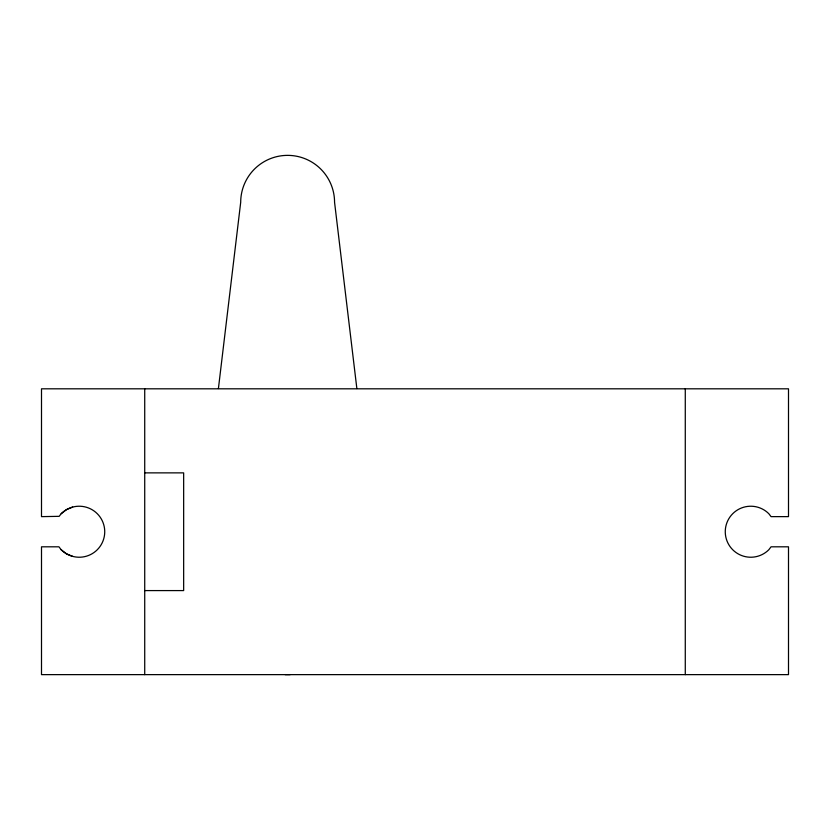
<?xml version="1.0" encoding="UTF-8"?>
<svg xmlns="http://www.w3.org/2000/svg" width="830" height="830" viewBox="0 0 830 830"><rect width="100%" height="100%" fill="white"/><g stroke="black" fill="none" stroke-linecap="round" stroke-linejoin="round"><path stroke-width="1.25" d="M218.415 388.554L240.7 202.292A46.937 46.937 0 0 1 287.637 155.366A46.937 46.937 0 0 1 334.563 202.292L356.858 388.554M72.625 507.089L66.473 509.641L61.192 513.697L59.169 516.333L41.5 516.634L41.5 388.814L788.5 388.814L788.5 516.634L771.06 516.634L768.808 513.697A25.502 25.502 0 0 0 732.734 513.697A25.502 25.502 0 0 0 732.734 549.761A25.502 25.502 0 0 0 768.808 549.761L771.06 546.814L788.5 546.814L788.5 674.634L41.5 674.634L41.5 546.814L58.94 546.814L61.192 549.761L66.473 553.817L72.625 556.359M144.721 472.872L183.658 472.872L183.658 590.587L144.721 590.587M685.279 388.814L685.279 674.634M144.721 388.814L144.721 674.634M61.192 513.697A25.502 25.502 0 0 1 97.266 513.697A25.502 25.502 0 0 1 97.266 549.761A25.502 25.502 0 0 1 61.192 549.761M290.189 674.614A142.916 142.916 0 0 1 285.074 674.614"/></g></svg>
